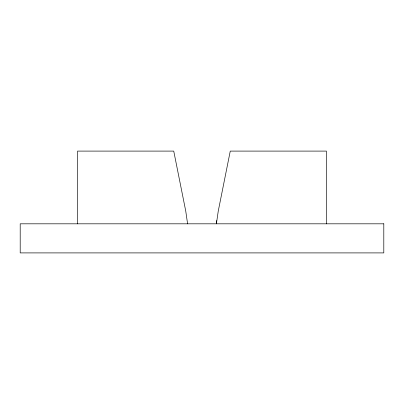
<?xml version="1.0" encoding="UTF-8"?>
<svg xmlns="http://www.w3.org/2000/svg" width="404" height="404" viewBox="0 0 404 404"><rect width="100%" height="100%" fill="white"/><g stroke="black" fill="none" stroke-linecap="round" stroke-linejoin="round"><path stroke-width="0.61" d="M216.68 220.604L216.408 223.816L218.236 211.201L230.26 151.096L326.432 151.096L326.432 223.816M187.592 223.816L185.764 211.201L173.74 151.096L77.568 151.096L77.568 223.816M383.8 223.816L20.2 223.816L20.2 252.904L383.8 252.904L383.8 223.816"/></g></svg>
